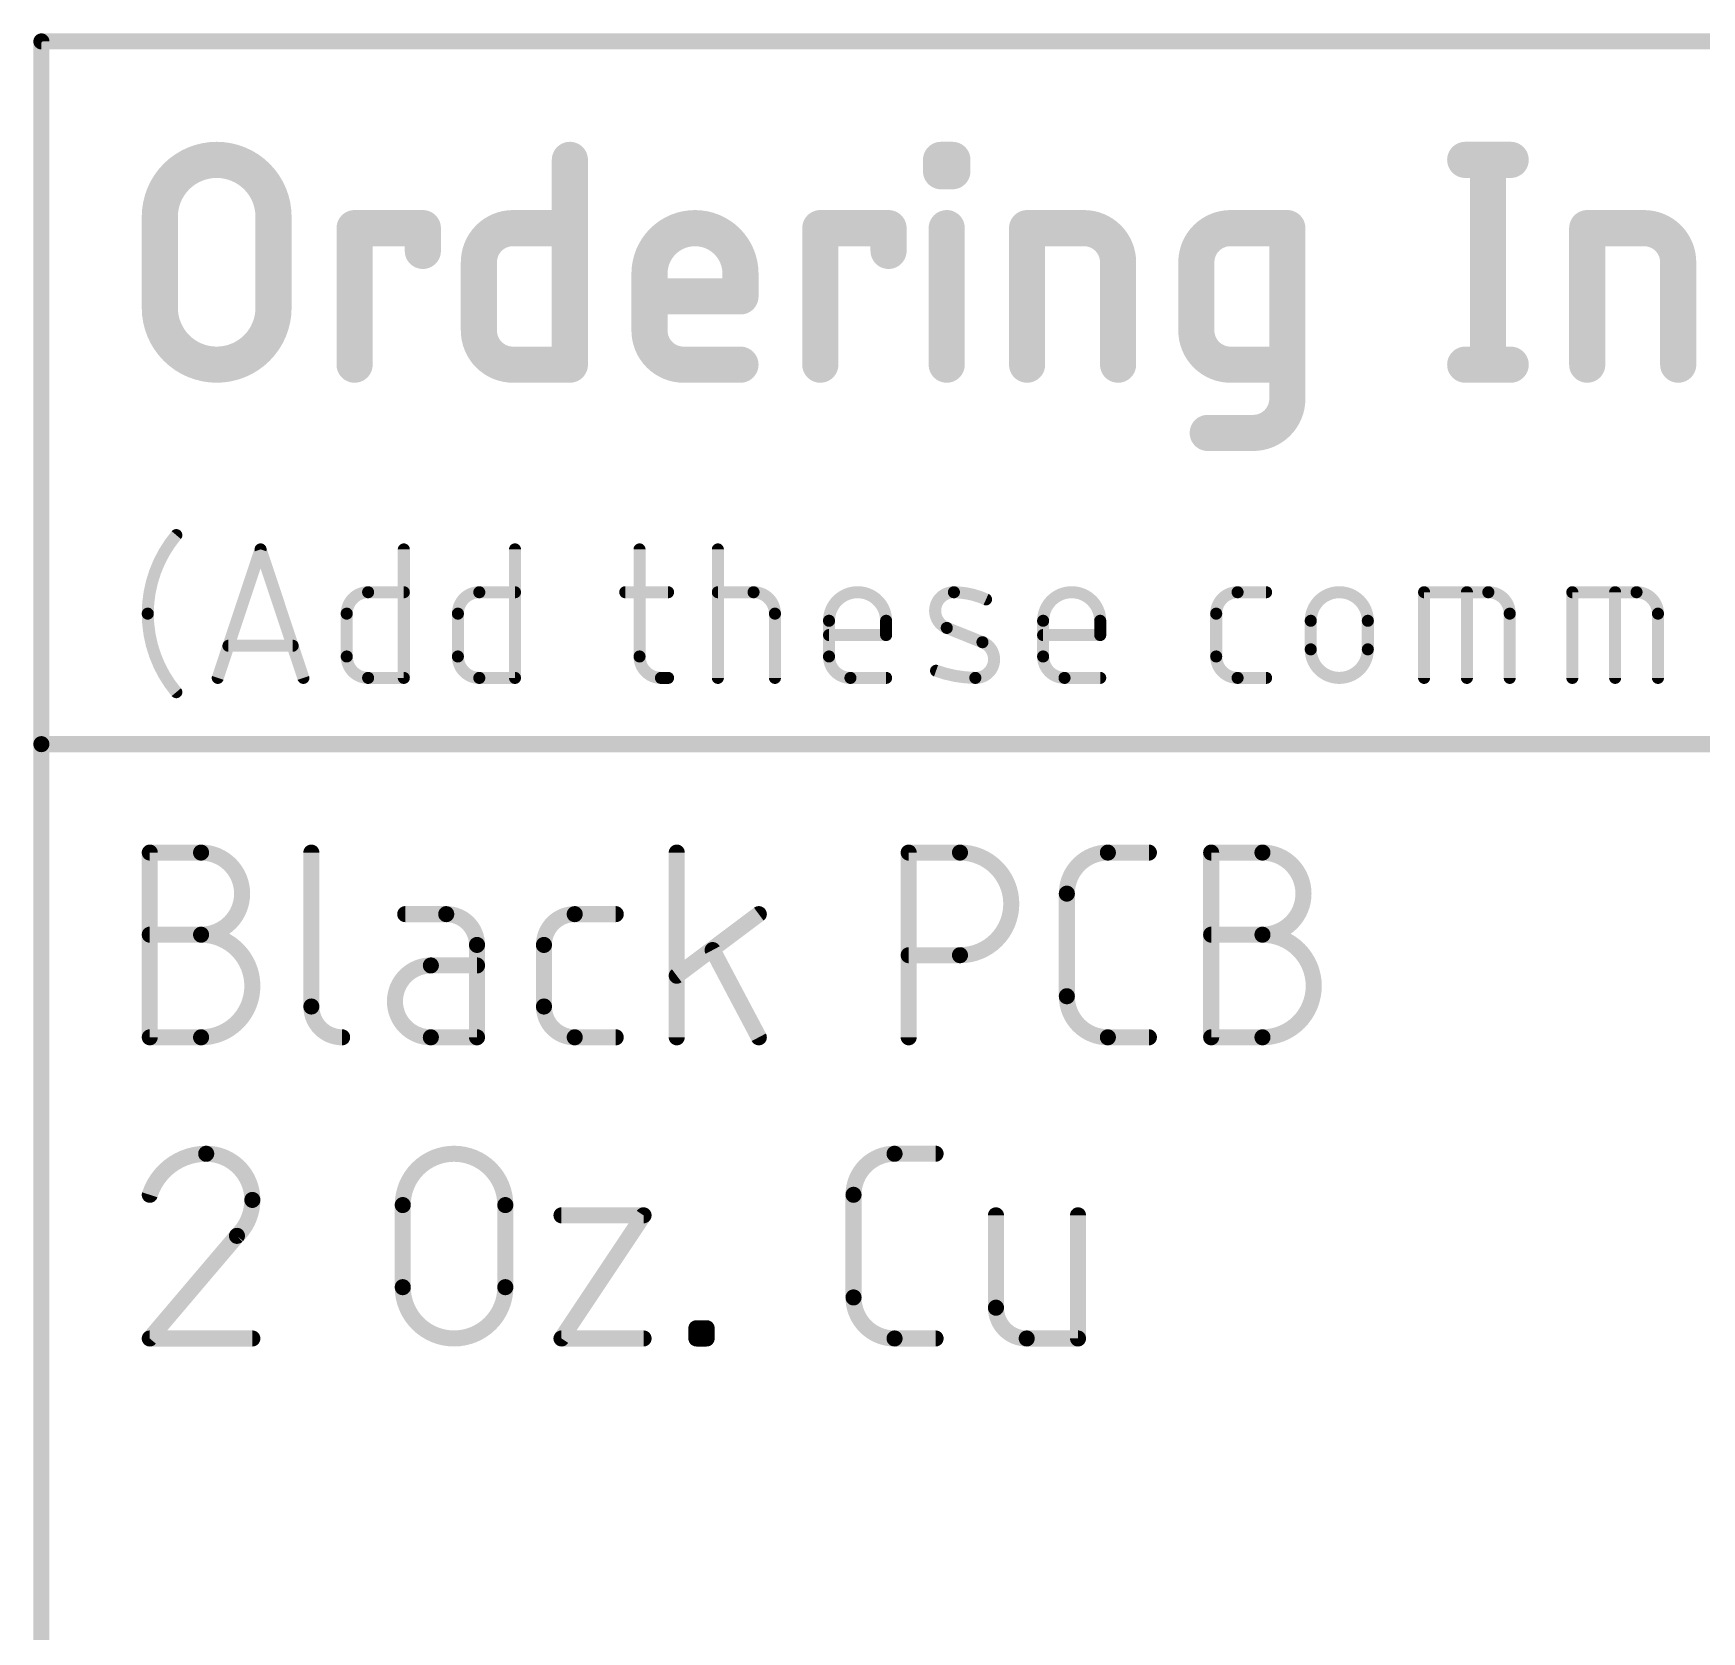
# Model space of a CAD drawing. Extents: x -17 to 92, y -61 to 85.
# Drawn here: x -10.26 to 10.85, y -30.28 to -10.06 of the extents above; entities that cross this region are included whole.
import ezdxf

# ---------------------------------------------------------------- set-up
doc = ezdxf.new("R2010")
doc.units = 0
doc.layers.add('23', color=53, linetype='CONTINUOUS')
doc.layers.add('51', color=253, linetype='CONTINUOUS')

msp = doc.modelspace()

# ---------------------------------------------------------------- linework, layer by layer
at = {"layer": '23'}
msp.add_point((-10.16, -10.16), dxfattribs=at)
at = {"layer": '51'}
for points, const_width in [([(-10.16, -10.16), (91.44, -10.16)], 0.2032), ([(-10.16, -19.05), (-10.16, -10.16)], 0.2032), ([(-3.472, -11.6586), (-3.472, -14.2494)], 0.4572), ([(1.225, -11.8025), (1.225, -11.6586)], 0.4572), ([(1.225, -11.6586), (1.3689, -11.6586)], 0.4572), ([(1.3689, -11.8025), (1.225, -11.8025)], 0.4572), ([(1.3689, -11.6586), (1.3689, -11.8025)], 0.4572), ([(7.8585, -11.6586), (8.4342, -11.6586)], 0.4572), ([(8.1464, -11.6586), (8.1464, -14.2494)], 0.4572), ([(-8.6614, -13.5297), (-8.6614, -12.3783)], 0.4572), ([(-7.2221, -12.3783), (-7.2221, -13.5297)], 0.4572), ([(-6.1964, -14.2494), (-6.1964, -12.5222)], 0.4572), ([(-6.1964, -12.5222), (-5.3328, -12.5222)], 0.4572), ([(-5.3328, -12.5222), (-5.3328, -12.8101)], 0.4572), ([(-4.1917, -12.5222), (-3.472, -12.5222)], 0.4572), ([(-0.3028, -14.2494), (-0.3028, -12.5222)], 0.4572), ([(-0.3028, -12.5222), (0.5608, -12.5222)], 0.4572), ([(0.5608, -12.5222), (0.5608, -12.8101)], 0.4572), ([(1.297, -14.2494), (1.297, -12.5222)], 0.4572), ([(2.3141, -14.2494), (2.3141, -12.5222)], 0.4572), ([(2.3141, -12.5222), (3.0338, -12.5222)], 0.4572), ([(4.8878, -12.5222), (5.6074, -12.5222)], 0.4572), ([(5.6074, -12.5222), (5.6074, -14.6812)], 0.4572), ([(9.4024, -14.2494), (9.4024, -12.5222)], 0.4572), ([(9.4024, -12.5222), (10.1221, -12.5222)], 0.4572), ([(-4.6235, -13.8176), (-4.6235, -12.954)], 0.4572), ([(-2.4645, -13.8176), (-2.4645, -13.0979)], 0.4572), ([(-1.3131, -13.0979), (-1.3131, -13.3858)], 0.4572), ([(3.4656, -12.954), (3.4656, -14.2494)], 0.4572), ([(4.456, -13.8176), (4.456, -12.954)], 0.4572), ([(10.5539, -12.954), (10.5539, -14.2494)], 0.4572), ([(-1.3131, -13.3858), (-2.4645, -13.3858)], 0.4572), ([(-3.472, -14.2494), (-4.1917, -14.2494)], 0.4572), ([(-1.3131, -14.2494), (-2.0327, -14.2494)], 0.4572), ([(5.6074, -14.2494), (4.8878, -14.2494)], 0.4572), ([(7.8585, -14.2494), (8.4342, -14.2494)], 0.4572), ([(5.1756, -15.113), (4.5999, -15.113)], 0.4572), ([(-7.9282, -18.2118), (-7.3863, -16.5862)], 0.1524), ([(-7.3863, -16.5862), (-6.8445, -18.2118)], 0.1524), ([(-5.5735, -16.5862), (-5.5735, -18.2118)], 0.1524), ([(-4.1667, -16.5862), (-4.1667, -18.2118)], 0.1524), ([(-2.5905, -16.5862), (-2.5905, -17.9409)], 0.1524), ([(-1.5993, -18.2118), (-1.5993, -16.5862)], 0.1524), ([(-6.0251, -17.1281), (-5.5735, -17.1281)], 0.1524), ([(-4.6183, -17.1281), (-4.1667, -17.1281)], 0.1524), ([(-2.7711, -17.1281), (-2.2293, -17.1281)], 0.1524), ([(-1.5993, -17.1281), (-1.1478, -17.1281)], 0.1524), ([(4.978, -17.1281), (5.3392, -17.1281)], 0.1524), ([(7.3383, -18.2118), (7.3383, -17.1281)], 0.1524), ([(7.3383, -17.1281), (8.1511, -17.1281)], 0.1524), ([(7.8801, -18.2118), (7.8801, -17.1281)], 0.1524), ([(9.214, -18.2118), (9.214, -17.1281)], 0.1524), ([(9.214, -17.1281), (10.0268, -17.1281)], 0.1524), ([(9.7559, -18.2118), (9.7559, -17.1281)], 0.1524), ([(-6.296, -17.9409), (-6.296, -17.399)], 0.1524), ([(-4.8892, -17.9409), (-4.8892, -17.399)], 0.1524), ([(-0.8768, -17.399), (-0.8768, -18.2118)], 0.1524), ([(-0.1925, -17.9409), (-0.1925, -17.4893)], 0.1524), ([(0.53, -17.4893), (0.53, -17.6699)], 0.1524), ([(1.7492, -17.7602), (1.2977, -17.5796)], 0.1524), ([(2.5169, -17.9409), (2.5169, -17.4893)], 0.1524), ([(3.2394, -17.4893), (3.2394, -17.6699)], 0.1524), ([(4.707, -17.9409), (4.707, -17.399)], 0.1524), ([(5.9037, -17.8506), (5.9037, -17.4893)], 0.1524), ([(6.6262, -17.4893), (6.6262, -17.8506)], 0.1524), ([(8.422, -17.399), (8.422, -18.2118)], 0.1524), ([(10.2978, -17.399), (10.2978, -18.2118)], 0.1524), ([(-6.9799, -17.8054), (-7.7927, -17.8054)], 0.1524), ([(0.53, -17.6699), (-0.1925, -17.6699)], 0.1524), ([(3.2394, -17.6699), (2.5169, -17.6699)], 0.1524), ([(-5.5735, -18.2118), (-6.0251, -18.2118)], 0.1524), ([(-4.1667, -18.2118), (-4.6183, -18.2118)], 0.1524), ([(-2.3196, -18.2118), (-2.2293, -18.2118)], 0.1524), ([(0.53, -18.2118), (0.0784, -18.2118)], 0.1524), ([(3.2394, -18.2118), (2.7878, -18.2118)], 0.1524), ([(5.3392, -18.2118), (4.978, -18.2118)], 0.1524), ([(-10.16, -60.96), (-10.16, -19.05)], 0.2032), ([(-10.16, -19.05), (91.44, -19.05)], 0.2032), ([(-8.7884, -22.7584), (-8.7884, -20.4216)], 0.2032), ([(-8.7884, -20.4216), (-8.1393, -20.4216)], 0.2032), ([(-6.7436, -20.4216), (-6.7436, -22.3689)], 0.2032), ([(-2.1195, -22.7584), (-2.1195, -20.4216)], 0.2032), ([(0.8158, -22.7584), (0.8158, -20.4216)], 0.2032), ([(0.8158, -20.4216), (1.4649, -20.4216)], 0.2032), ([(3.3363, -20.4216), (3.8556, -20.4216)], 0.2032), ([(4.6436, -22.7584), (4.6436, -20.4216)], 0.2032), ([(4.6436, -20.4216), (5.2927, -20.4216)], 0.2032), ([(2.817, -22.2391), (2.817, -20.9409)], 0.2032), ([(-5.0367, -21.2005), (-5.556, -21.2005)], 0.2032), ([(-3.4107, -21.2005), (-2.8914, -21.2005)], 0.2032), ([(-1.0809, -21.2005), (-2.1195, -21.9795)], 0.2032), ([(-8.7884, -21.4602), (-8.1393, -21.4602)], 0.2032), ([(-4.6472, -22.7584), (-4.6472, -21.59)], 0.2032), ([(-3.8002, -22.3689), (-3.8002, -21.59)], 0.2032), ([(4.6436, -21.4602), (5.2927, -21.4602)], 0.2032), ([(-1.0809, -22.7584), (-1.6651, -21.6549)], 0.2032), ([(1.4649, -21.7198), (0.8158, -21.7198)], 0.2032), ([(-4.6472, -21.8496), (-5.2314, -21.8496)], 0.2032), ([(-8.1393, -22.7584), (-8.7884, -22.7584)], 0.2032), ([(-5.2314, -22.7584), (-4.6472, -22.7584)], 0.2032), ([(-2.8914, -22.7584), (-3.4107, -22.7584)], 0.2032), ([(3.8556, -22.7584), (3.3363, -22.7584)], 0.2032), ([(5.2927, -22.7584), (4.6436, -22.7584)], 0.2032), ([(0.6368, -24.2316), (1.1561, -24.2316)], 0.2032), ([(0.1175, -26.0491), (0.1175, -24.7509)], 0.2032), ([(-5.587, -25.9193), (-5.587, -24.8807)], 0.2032), ([(-4.2888, -24.8807), (-4.2888, -25.9193)], 0.2032), ([(-3.5781, -25.0105), (-2.5395, -25.0105)], 0.2032), ([(-2.5395, -25.0105), (-3.5781, -26.5684)], 0.2032), ([(1.92, -25.0105), (1.92, -26.1789)], 0.2032), ([(2.9586, -26.5684), (2.9586, -25.0105)], 0.2032), ([(-7.6849, -25.2702), (-8.7884, -26.5684)], 0.2032), ([(-1.871, -26.5684), (-1.871, -26.4386)], 0.2032), ([(-1.871, -26.4386), (-1.7412, -26.4386)], 0.2032), ([(-1.7412, -26.4386), (-1.7412, -26.5684)], 0.2032), ([(-8.7884, -26.5684), (-7.4902, -26.5684)], 0.2032), ([(-3.5781, -26.5684), (-2.5395, -26.5684)], 0.2032), ([(-1.7412, -26.5684), (-1.871, -26.5684)], 0.2032), ([(1.1561, -26.5684), (0.6368, -26.5684)], 0.2032), ([(2.3095, -26.5684), (2.9586, -26.5684)], 0.2032)]:
    msp.add_lwpolyline(points, dxfattribs=dict(at, const_width=const_width))
for points, const_width in [([(-10.16, -10.1092, 1), (-10.16, -10.2108)], 0.1016), ([(-10.1092, -10.16, 1), (-10.2108, -10.16)], 0.1016), ([(-7.2221, -12.3783, 1), (-8.6614, -12.3783)], 0.4572), ([(-3.3577, -11.6586, 1), (-3.5863, -11.6586)], 0.2286), ([(1.3393, -11.6586, 1), (1.1107, -11.6586)], 0.2286), ([(1.225, -11.5443, 1), (1.225, -11.7729)], 0.2286), ([(1.225, -11.6882, 1), (1.225, -11.9168)], 0.2286), ([(1.4832, -11.6586, 1), (1.2546, -11.6586)], 0.2286), ([(1.3689, -11.7729, 1), (1.3689, -11.5443)], 0.2286), ([(1.3689, -11.9168, 1), (1.3689, -11.6882)], 0.2286), ([(7.8585, -11.5443, 1), (7.8585, -11.7729)], 0.2286), ([(8.2607, -11.6586, 1), (8.0321, -11.6586)], 0.2286), ([(8.4342, -11.7729, 1), (8.4342, -11.5443)], 0.2286), ([(1.1107, -11.8025, 1), (1.3393, -11.8025)], 0.2286), ([(1.2546, -11.8025, 1), (1.4832, -11.8025)], 0.2286), ([(-8.5471, -12.3783, 1), (-8.7757, -12.3783)], 0.2286), ([(-7.1078, -12.3783, 1), (-7.3364, -12.3783)], 0.2286), ([(-8.7757, -12.3783, 1), (-8.5471, -12.3783)], 0.2286), ([(-7.3364, -12.3783, 1), (-7.1078, -12.3783)], 0.2286), ([(-6.0821, -12.5222, 1), (-6.3107, -12.5222)], 0.2286), ([(-6.1964, -12.4079, 1), (-6.1964, -12.6365)], 0.2286), ([(-5.2185, -12.5222, 1), (-5.4471, -12.5222)], 0.2286), ([(-5.3328, -12.6365, 1), (-5.3328, -12.4079)], 0.2286), ([(-4.1917, -12.5222, 0.4142), (-4.6235, -12.954)], 0.4572), ([(-4.1917, -12.4079, 1), (-4.1917, -12.6365)], 0.2286), ([(-4.1917, -12.6365, 1), (-4.1917, -12.4079)], 0.2286), ([(-3.472, -12.6365, 1), (-3.472, -12.4079)], 0.2286), ([(-1.313, -13.0979, 1), (-2.4645, -13.0979)], 0.4572), ([(-0.1885, -12.5222, 1), (-0.4171, -12.5222)], 0.2286), ([(-0.3028, -12.4079, 1), (-0.3028, -12.6365)], 0.2286), ([(0.6751, -12.5222, 1), (0.4465, -12.5222)], 0.2286), ([(0.5608, -12.6365, 1), (0.5608, -12.4079)], 0.2286), ([(1.4113, -12.5222, 1), (1.1827, -12.5222)], 0.2286), ([(2.4284, -12.5222, 1), (2.1998, -12.5222)], 0.2286), ([(2.3141, -12.4079, 1), (2.3141, -12.6365)], 0.2286), ([(3.4656, -12.954, 0.4142), (3.0338, -12.5222)], 0.4572), ([(3.0338, -12.4079, 1), (3.0338, -12.6365)], 0.2286), ([(3.0338, -12.6365, 1), (3.0338, -12.4079)], 0.2286), ([(4.8878, -12.5222, 0.4142), (4.456, -12.954)], 0.4572), ([(4.8878, -12.4079, 1), (4.8878, -12.6365)], 0.2286), ([(4.8878, -12.6365, 1), (4.8878, -12.4079)], 0.2286), ([(5.7217, -12.5222, 1), (5.4931, -12.5222)], 0.2286), ([(5.6074, -12.6365, 1), (5.6074, -12.4079)], 0.2286), ([(9.5167, -12.5222, 1), (9.2881, -12.5222)], 0.2286), ([(9.4024, -12.4079, 1), (9.4024, -12.6365)], 0.2286), ([(10.5539, -12.954, 0.4142), (10.1221, -12.5222)], 0.4572), ([(10.1221, -12.4079, 1), (10.1221, -12.6365)], 0.2286), ([(10.1221, -12.6365, 1), (10.1221, -12.4079)], 0.2286), ([(-5.4471, -12.8101, 1), (-5.2185, -12.8101)], 0.2286), ([(-4.5092, -12.954, 1), (-4.7378, -12.954)], 0.2286), ([(-4.7378, -12.954, 1), (-4.5092, -12.954)], 0.2286), ([(-2.3502, -13.0979, 1), (-2.5788, -13.0979)], 0.2286), ([(-1.1987, -13.0979, 1), (-1.4274, -13.0979)], 0.2286), ([(0.4465, -12.8101, 1), (0.6751, -12.8101)], 0.2286), ([(3.5799, -12.954, 1), (3.3513, -12.954)], 0.2286), ([(3.3513, -12.954, 1), (3.5799, -12.954)], 0.2286), ([(4.5703, -12.954, 1), (4.3417, -12.954)], 0.2286), ([(4.3417, -12.954, 1), (4.5703, -12.954)], 0.2286), ([(10.6682, -12.954, 1), (10.4396, -12.954)], 0.2286), ([(10.4396, -12.954, 1), (10.6682, -12.954)], 0.2286), ([(-2.5788, -13.0979, 1), (-2.3502, -13.0979)], 0.2286), ([(-1.4273, -13.0979, 1), (-1.1987, -13.0979)], 0.2286), ([(-2.4645, -13.2715, 1), (-2.4645, -13.5001)], 0.2286), ([(-1.4274, -13.3858, 1), (-1.1987, -13.3858)], 0.2286), ([(-1.3131, -13.5001, 1), (-1.3131, -13.2715)], 0.2286), ([(-8.6614, -13.5297, 1), (-7.2221, -13.5297)], 0.4572), ([(-8.5471, -13.5297, 1), (-8.7757, -13.5297)], 0.2286), ([(-8.7757, -13.5297, 1), (-8.5471, -13.5297)], 0.2286), ([(-7.1078, -13.5297, 1), (-7.3364, -13.5297)], 0.2286), ([(-7.3364, -13.5297, 1), (-7.1078, -13.5297)], 0.2286), ([(-4.6235, -13.8176, 0.4142), (-4.1917, -14.2494)], 0.4572), ([(-4.5092, -13.8176, 1), (-4.7378, -13.8176)], 0.2286), ([(-4.7378, -13.8176, 1), (-4.5092, -13.8176)], 0.2286), ([(-2.4645, -13.8176, 0.4142), (-2.0327, -14.2494)], 0.4572), ([(-2.3502, -13.8176, 1), (-2.5788, -13.8176)], 0.2286), ([(-2.5788, -13.8176, 1), (-2.3502, -13.8176)], 0.2286), ([(4.456, -13.8176, 0.4142), (4.8878, -14.2494)], 0.4572), ([(4.5703, -13.8176, 1), (4.3417, -13.8176)], 0.2286), ([(4.3417, -13.8176, 1), (4.5703, -13.8176)], 0.2286), ([(-6.3107, -14.2494, 1), (-6.0821, -14.2494)], 0.2286), ([(-4.1917, -14.1351, 1), (-4.1917, -14.3637)], 0.2286), ([(-4.1917, -14.3637, 1), (-4.1917, -14.1351)], 0.2286), ([(-3.5863, -14.2494, 1), (-3.3577, -14.2494)], 0.2286), ([(-3.472, -14.3637, 1), (-3.472, -14.1351)], 0.2286), ([(-2.0327, -14.1351, 1), (-2.0327, -14.3637)], 0.2286), ([(-2.0327, -14.3637, 1), (-2.0327, -14.1351)], 0.2286), ([(-1.3131, -14.3637, 1), (-1.3131, -14.1351)], 0.2286), ([(-0.4171, -14.2494, 1), (-0.1885, -14.2494)], 0.2286), ([(1.1827, -14.2494, 1), (1.4113, -14.2494)], 0.2286), ([(2.1998, -14.2494, 1), (2.4284, -14.2494)], 0.2286), ([(3.3513, -14.2494, 1), (3.5799, -14.2494)], 0.2286), ([(4.8878, -14.1351, 1), (4.8878, -14.3637)], 0.2286), ([(4.8878, -14.3637, 1), (4.8878, -14.1351)], 0.2286), ([(5.6074, -14.3637, 1), (5.6074, -14.1351)], 0.2286), ([(7.8585, -14.1351, 1), (7.8585, -14.3637)], 0.2286), ([(8.0321, -14.2494, 1), (8.2607, -14.2494)], 0.2286), ([(8.4342, -14.3637, 1), (8.4342, -14.1351)], 0.2286), ([(9.2881, -14.2494, 1), (9.5167, -14.2494)], 0.2286), ([(10.4396, -14.2494, 1), (10.6682, -14.2494)], 0.2286), ([(5.1756, -15.113, 0.4142), (5.6074, -14.6812)], 0.4572), ([(5.7217, -14.6812, 1), (5.4931, -14.6812)], 0.2286), ([(5.4931, -14.6812, 1), (5.7217, -14.6812)], 0.2286), ([(4.5999, -14.9987, 1), (4.5999, -15.2273)], 0.2286), ([(5.1756, -14.9987, 1), (5.1756, -15.2273)], 0.2286), ([(5.1756, -15.2273, 1), (5.1756, -14.9987)], 0.2286), ([(-8.4526, -16.4056, 0.1762), (-8.8138, -17.399)], 0.1524), ([(-8.4234, -16.4301, 1), (-8.4818, -16.3811)], 0.0762), ([(-7.3502, -16.5742, 1), (-7.4225, -16.5982)], 0.0762), ([(-7.3502, -16.5982, 1), (-7.4225, -16.5742)], 0.0762), ([(-5.5354, -16.5862, 1), (-5.6116, -16.5862)], 0.0762), ([(-4.1286, -16.5862, 1), (-4.2048, -16.5862)], 0.0762), ([(-2.5524, -16.5862, 1), (-2.6286, -16.5862)], 0.0762), ([(-1.5612, -16.5862, 1), (-1.6374, -16.5862)], 0.0762), ([(-6.0251, -17.1281, 0.4142), (-6.296, -17.399)], 0.1524), ([(-6.0251, -17.09, 1), (-6.0251, -17.1662)], 0.0762), ([(-6.0251, -17.1662, 1), (-6.0251, -17.09)], 0.0762), ([(-5.5735, -17.1662, 1), (-5.5735, -17.09)], 0.0762), ([(-4.6183, -17.1281, 0.4142), (-4.8892, -17.399)], 0.1524), ([(-4.6183, -17.09, 1), (-4.6183, -17.1662)], 0.0762), ([(-4.6183, -17.1662, 1), (-4.6183, -17.09)], 0.0762), ([(-4.1667, -17.1662, 1), (-4.1667, -17.09)], 0.0762), ([(-2.7711, -17.09, 1), (-2.7711, -17.1662)], 0.0762), ([(-2.2293, -17.1662, 1), (-2.2293, -17.09)], 0.0762), ([(-1.5993, -17.09, 1), (-1.5993, -17.1662)], 0.0762), ([(-0.8768, -17.399, 0.4142), (-1.1478, -17.1281)], 0.1524), ([(-1.1478, -17.09, 1), (-1.1478, -17.1662)], 0.0762), ([(-1.1478, -17.1662, 1), (-1.1478, -17.09)], 0.0762), ([(0.53, -17.4893, 1), (-0.1925, -17.4893)], 0.1524), ([(1.388, -17.1281, 0.8318), (1.2977, -17.5796)], 0.1524), ([(1.3885, -17.09, 1), (1.3874, -17.1662)], 0.0762), ([(1.7944, -17.2184, 0.1026), (1.388, -17.1281)], 0.1524), ([(1.3874, -17.1662, 1), (1.3885, -17.09)], 0.0762), ([(3.2394, -17.4893, 1), (2.5169, -17.4893)], 0.1524), ([(4.978, -17.1281, 0.4142), (4.707, -17.399)], 0.1524), ([(4.978, -17.09, 1), (4.978, -17.1662)], 0.0762), ([(4.978, -17.1662, 1), (4.978, -17.09)], 0.0762), ([(5.3392, -17.1662, 1), (5.3392, -17.09)], 0.0762), ([(6.6262, -17.4893, 1), (5.9037, -17.4893)], 0.1524), ([(7.3764, -17.1281, 1), (7.3002, -17.1281)], 0.0762), ([(7.3383, -17.09, 1), (7.3383, -17.1662)], 0.0762), ([(7.9182, -17.1281, 1), (7.842, -17.1281)], 0.0762), ([(8.422, -17.399, 0.4142), (8.1511, -17.1281)], 0.1524), ([(8.1511, -17.09, 1), (8.1511, -17.1662)], 0.0762), ([(8.1511, -17.1662, 1), (8.1511, -17.09)], 0.0762), ([(9.2521, -17.1281, 1), (9.1759, -17.1281)], 0.0762), ([(9.214, -17.09, 1), (9.214, -17.1662)], 0.0762), ([(9.794, -17.1281, 1), (9.7178, -17.1281)], 0.0762), ([(10.2978, -17.399, 0.4142), (10.0268, -17.1281)], 0.1524), ([(10.0268, -17.09, 1), (10.0268, -17.1662)], 0.0762), ([(10.0268, -17.1662, 1), (10.0268, -17.09)], 0.0762), ([(1.7787, -17.2531, 1), (1.81, -17.1836)], 0.0762), ([(-8.8138, -17.399, 0.1762), (-8.4526, -18.3924)], 0.1524), ([(-8.7757, -17.399, 1), (-8.8519, -17.399)], 0.0762), ([(-8.8519, -17.399, 1), (-8.7757, -17.399)], 0.0762), ([(-6.2579, -17.399, 1), (-6.3341, -17.399)], 0.0762), ([(-6.3341, -17.399, 1), (-6.2579, -17.399)], 0.0762), ([(-4.8511, -17.399, 1), (-4.9273, -17.399)], 0.0762), ([(-4.9273, -17.399, 1), (-4.8511, -17.399)], 0.0762), ([(-0.8387, -17.399, 1), (-0.9149, -17.399)], 0.0762), ([(-0.9149, -17.399, 1), (-0.8387, -17.399)], 0.0762), ([(-0.1544, -17.4893, 1), (-0.2306, -17.4893)], 0.0762), ([(-0.2306, -17.4893, 1), (-0.1544, -17.4893)], 0.0762), ([(0.5681, -17.4893, 1), (0.4919, -17.4893)], 0.0762), ([(0.4919, -17.4893, 1), (0.5681, -17.4893)], 0.0762), ([(1.3118, -17.5443, 1), (1.2835, -17.615)], 0.0762), ([(1.2835, -17.615, 1), (1.3118, -17.5442)], 0.0762), ([(2.555, -17.4893, 1), (2.4788, -17.4893)], 0.0762), ([(2.4788, -17.4893, 1), (2.555, -17.4893)], 0.0762), ([(3.2775, -17.4893, 1), (3.2013, -17.4893)], 0.0762), ([(3.2013, -17.4893, 1), (3.2775, -17.4893)], 0.0762), ([(4.7451, -17.399, 1), (4.6689, -17.399)], 0.0762), ([(4.6689, -17.399, 1), (4.7451, -17.399)], 0.0762), ([(5.9418, -17.4893, 1), (5.8656, -17.4893)], 0.0762), ([(5.8656, -17.4893, 1), (5.9418, -17.4893)], 0.0762), ([(6.6643, -17.4893, 1), (6.5881, -17.4893)], 0.0762), ([(6.5881, -17.4893, 1), (6.6643, -17.4893)], 0.0762), ([(8.4601, -17.399, 1), (8.3839, -17.399)], 0.0762), ([(8.3839, -17.399, 1), (8.4601, -17.399)], 0.0762), ([(10.3359, -17.399, 1), (10.2597, -17.399)], 0.0762), ([(10.2597, -17.399, 1), (10.3359, -17.399)], 0.0762), ([(-7.7927, -17.7673, 1), (-7.7927, -17.8435)], 0.0762), ([(-6.9799, -17.8435, 1), (-6.9799, -17.7673)], 0.0762), ([(-0.1925, -17.6318, 1), (-0.1925, -17.708)], 0.0762), ([(0.4919, -17.6699, 1), (0.5681, -17.6699)], 0.0762), ([(0.53, -17.708, 1), (0.53, -17.6318)], 0.0762), ([(1.6589, -18.2118, 0.8318), (1.7492, -17.7602)], 0.1524), ([(1.7634, -17.7249, 1), (1.7351, -17.7956)], 0.0762), ([(1.7351, -17.7956, 1), (1.7634, -17.7249)], 0.0762), ([(2.5169, -17.6318, 1), (2.5169, -17.708)], 0.0762), ([(3.2013, -17.6699, 1), (3.2775, -17.6699)], 0.0762), ([(3.2394, -17.708, 1), (3.2394, -17.6318)], 0.0762), ([(-6.296, -17.9409, 0.4142), (-6.0251, -18.2118)], 0.1524), ([(-6.2579, -17.9409, 1), (-6.3341, -17.9409)], 0.0762), ([(-6.3341, -17.9409, 1), (-6.2579, -17.9409)], 0.0762), ([(-4.8892, -17.9409, 0.4142), (-4.6183, -18.2118)], 0.1524), ([(-4.8511, -17.9409, 1), (-4.9273, -17.9409)], 0.0762), ([(-4.9273, -17.9409, 1), (-4.8511, -17.9409)], 0.0762), ([(-2.5905, -17.9409, 0.4142), (-2.3196, -18.2118)], 0.1524), ([(-2.5524, -17.9409, 1), (-2.6286, -17.9409)], 0.0762), ([(-2.6286, -17.9409, 1), (-2.5524, -17.9409)], 0.0762), ([(-0.1925, -17.9409, 0.4142), (0.0784, -18.2118)], 0.1524), ([(-0.1544, -17.9409, 1), (-0.2306, -17.9409)], 0.0762), ([(-0.2306, -17.9409, 1), (-0.1544, -17.9409)], 0.0762), ([(2.5169, -17.9409, 0.4142), (2.7878, -18.2118)], 0.1524), ([(2.555, -17.9409, 1), (2.4788, -17.9409)], 0.0762), ([(2.4788, -17.9409, 1), (2.555, -17.9409)], 0.0762), ([(4.707, -17.9409, 0.4142), (4.978, -18.2118)], 0.1524), ([(4.7451, -17.9409, 1), (4.6689, -17.9409)], 0.0762), ([(4.6689, -17.9409, 1), (4.7451, -17.9409)], 0.0762), ([(5.9037, -17.8506, 1), (6.6262, -17.8506)], 0.1524), ([(5.9418, -17.8506, 1), (5.8656, -17.8506)], 0.0762), ([(5.8656, -17.8506, 1), (5.9418, -17.8506)], 0.0762), ([(6.6643, -17.8506, 1), (6.5881, -17.8506)], 0.0762), ([(6.5881, -17.8506, 1), (6.6643, -17.8506)], 0.0762), ([(-6.0251, -18.1737, 1), (-6.0251, -18.2499)], 0.0762), ([(-6.0251, -18.2499, 1), (-6.0251, -18.1737)], 0.0762), ([(-5.5735, -18.2499, 1), (-5.5735, -18.1737)], 0.0762), ([(-4.6183, -18.1737, 1), (-4.6183, -18.2499)], 0.0762), ([(-4.6183, -18.2499, 1), (-4.6183, -18.1737)], 0.0762), ([(-4.1667, -18.2499, 1), (-4.1667, -18.1737)], 0.0762), ([(-2.3196, -18.1737, 1), (-2.3196, -18.2499)], 0.0762), ([(-2.3196, -18.2499, 1), (-2.3196, -18.1737)], 0.0762), ([(-2.2293, -18.2499, 1), (-2.2293, -18.1737)], 0.0762), ([(0.0784, -18.1737, 1), (0.0784, -18.2499)], 0.0762), ([(0.0784, -18.2499, 1), (0.0784, -18.1737)], 0.0762), ([(0.53, -18.2499, 1), (0.53, -18.1737)], 0.0762), ([(1.1751, -18.0856, 1), (1.1493, -18.1573)], 0.0762), ([(1.1622, -18.1215, 0.083), (1.6589, -18.2118)], 0.1524), ([(1.6595, -18.1737, 1), (1.6584, -18.2499)], 0.0762), ([(1.6584, -18.2499, 1), (1.6595, -18.1737)], 0.0762), ([(2.7878, -18.1737, 1), (2.7878, -18.2499)], 0.0762), ([(2.7878, -18.2499, 1), (2.7878, -18.1737)], 0.0762), ([(3.2394, -18.2499, 1), (3.2394, -18.1737)], 0.0762), ([(4.978, -18.1737, 1), (4.978, -18.2499)], 0.0762), ([(4.978, -18.2499, 1), (4.978, -18.1737)], 0.0762), ([(5.3392, -18.2499, 1), (5.3392, -18.1737)], 0.0762), ([(-8.4818, -18.4169, 1), (-8.4234, -18.3679)], 0.0762), ([(-7.9644, -18.1998, 1), (-7.8921, -18.2238)], 0.0762), ([(-6.8806, -18.2238, 1), (-6.8083, -18.1998)], 0.0762), ([(-5.6116, -18.2118, 1), (-5.5354, -18.2118)], 0.0762), ([(-4.2048, -18.2118, 1), (-4.1286, -18.2118)], 0.0762), ([(-1.6374, -18.2118, 1), (-1.5612, -18.2118)], 0.0762), ([(-0.9149, -18.2118, 1), (-0.8387, -18.2118)], 0.0762), ([(7.3002, -18.2118, 1), (7.3764, -18.2118)], 0.0762), ([(7.842, -18.2118, 1), (7.9182, -18.2118)], 0.0762), ([(8.3839, -18.2118, 1), (8.4601, -18.2118)], 0.0762), ([(9.1759, -18.2118, 1), (9.2521, -18.2118)], 0.0762), ([(9.7178, -18.2118, 1), (9.794, -18.2118)], 0.0762), ([(10.2597, -18.2118, 1), (10.3359, -18.2118)], 0.0762), ([(-10.1092, -19.05, 1), (-10.2108, -19.05)], 0.1016), ([(-10.16, -18.9992, 1), (-10.16, -19.1008)], 0.1016), ([(-10.2108, -19.05, 1), (-10.1092, -19.05)], 0.1016), ([(-8.7376, -20.4216, 1), (-8.8392, -20.4216)], 0.1016), ([(-8.7884, -20.3708, 1), (-8.7884, -20.4724)], 0.1016), ([(-8.1393, -21.4602, 1), (-8.1393, -20.4216)], 0.2032), ([(-8.1393, -20.3708, 1), (-8.1393, -20.4724)], 0.1016), ([(-8.1393, -20.4724, 1), (-8.1393, -20.3708)], 0.1016), ([(-6.6928, -20.4216, 1), (-6.7944, -20.4216)], 0.1016), ([(-2.0687, -20.4216, 1), (-2.1703, -20.4216)], 0.1016), ([(0.8666, -20.4216, 1), (0.765, -20.4216)], 0.1016), ([(0.8158, -20.3708, 1), (0.8158, -20.4724)], 0.1016), ([(1.4649, -21.7198, 1), (1.4649, -20.4216)], 0.2032), ([(1.4649, -20.3708, 1), (1.4649, -20.4724)], 0.1016), ([(1.4649, -20.4724, 1), (1.4649, -20.3708)], 0.1016), ([(3.3363, -20.4216, 0.4142), (2.817, -20.9409)], 0.2032), ([(3.3363, -20.3708, 1), (3.3363, -20.4724)], 0.1016), ([(3.3363, -20.4724, 1), (3.3363, -20.3708)], 0.1016), ([(3.8556, -20.4724, 1), (3.8556, -20.3708)], 0.1016), ([(4.6944, -20.4216, 1), (4.5928, -20.4216)], 0.1016), ([(4.6436, -20.3708, 1), (4.6436, -20.4724)], 0.1016), ([(5.2927, -21.4602, 1), (5.2927, -20.4216)], 0.2032), ([(5.2927, -20.3708, 1), (5.2927, -20.4724)], 0.1016), ([(5.2927, -20.4724, 1), (5.2927, -20.3708)], 0.1016), ([(2.8678, -20.9409, 1), (2.7662, -20.9409)], 0.1016), ([(2.7662, -20.9409, 1), (2.8678, -20.9409)], 0.1016), ([(-5.556, -21.1497, 1), (-5.556, -21.2513)], 0.1016), ([(-4.6472, -21.59, 0.4142), (-5.0367, -21.2005)], 0.2032), ([(-5.0367, -21.1497, 1), (-5.0367, -21.2513)], 0.1016), ([(-5.0367, -21.2513, 1), (-5.0367, -21.1497)], 0.1016), ([(-3.4107, -21.2005, 0.4142), (-3.8002, -21.59)], 0.2032), ([(-3.4107, -21.1497, 1), (-3.4107, -21.2513)], 0.1016), ([(-3.4107, -21.2513, 1), (-3.4107, -21.1497)], 0.1016), ([(-2.8914, -21.2513, 1), (-2.8914, -21.1497)], 0.1016), ([(-1.0505, -21.2412, 1), (-1.1114, -21.1599)], 0.1016), ([(-8.7884, -21.4094, 1), (-8.7884, -21.511)], 0.1016), ([(-8.1393, -22.7584, 1), (-8.1393, -21.4602)], 0.2032), ([(-8.1393, -21.4094, 1), (-8.1393, -21.511)], 0.1016), ([(-8.1393, -21.4094, 1), (-8.1393, -21.511)], 0.1016), ([(-8.1393, -21.511, 1), (-8.1393, -21.4094)], 0.1016), ([(-4.5964, -21.59, 1), (-4.698, -21.59)], 0.1016), ([(-3.7494, -21.59, 1), (-3.851, -21.59)], 0.1016), ([(4.6436, -21.4094, 1), (4.6436, -21.511)], 0.1016), ([(5.2927, -22.7584, 1), (5.2927, -21.4602)], 0.2032), ([(5.2927, -21.4094, 1), (5.2927, -21.511)], 0.1016), ([(5.2927, -21.4094, 1), (5.2927, -21.511)], 0.1016), ([(5.2927, -21.511, 1), (5.2927, -21.4094)], 0.1016), ([(-4.698, -21.59, 1), (-4.5964, -21.59)], 0.1016), ([(-3.851, -21.59, 1), (-3.7494, -21.59)], 0.1016), ([(-1.6203, -21.6311, 1), (-1.71, -21.6787)], 0.1016), ([(0.8158, -21.669, 1), (0.8158, -21.7706)], 0.1016), ([(1.4649, -21.669, 1), (1.4649, -21.7706)], 0.1016), ([(1.4649, -21.7706, 1), (1.4649, -21.669)], 0.1016), ([(-5.2314, -21.8496, 1), (-5.2314, -22.7584)], 0.2032), ([(-5.2314, -21.7988, 1), (-5.2314, -21.9004)], 0.1016), ([(-5.2314, -21.9004, 1), (-5.2314, -21.7988)], 0.1016), ([(-4.6472, -21.9004, 1), (-4.6472, -21.7988)], 0.1016), ([(-2.15, -21.9388, 1), (-2.089, -22.0201)], 0.1016), ([(2.817, -22.2391, 0.4142), (3.3363, -22.7584)], 0.2032), ([(2.8678, -22.2391, 1), (2.7662, -22.2391)], 0.1016), ([(-6.7436, -22.3689, 0.4142), (-6.3542, -22.7584)], 0.2032), ([(-6.6928, -22.3689, 1), (-6.7944, -22.3689)], 0.1016), ([(-6.7944, -22.3689, 1), (-6.6928, -22.3689)], 0.1016), ([(-3.8002, -22.3689, 0.4142), (-3.4107, -22.7584)], 0.2032), ([(-3.7494, -22.3689, 1), (-3.851, -22.3689)], 0.1016), ([(-3.851, -22.3689, 1), (-3.7494, -22.3689)], 0.1016), ([(2.7662, -22.2391, 1), (2.8678, -22.2391)], 0.1016), ([(-8.7884, -22.7076, 1), (-8.7884, -22.8092)], 0.1016), ([(-8.8392, -22.7584, 1), (-8.7376, -22.7584)], 0.1016), ([(-8.1393, -22.7076, 1), (-8.1393, -22.8092)], 0.1016), ([(-8.1393, -22.8092, 1), (-8.1393, -22.7076)], 0.1016), ([(-6.3542, -22.8092, 1), (-6.3542, -22.7076)], 0.1016), ([(-5.2314, -22.7076, 1), (-5.2314, -22.8092)], 0.1016), ([(-5.2314, -22.8092, 1), (-5.2314, -22.7076)], 0.1016), ([(-4.698, -22.7584, 1), (-4.5964, -22.7584)], 0.1016), ([(-4.6472, -22.8092, 1), (-4.6472, -22.7076)], 0.1016), ([(-3.4107, -22.7076, 1), (-3.4107, -22.8092)], 0.1016), ([(-3.4107, -22.8092, 1), (-3.4107, -22.7076)], 0.1016), ([(-2.8914, -22.8092, 1), (-2.8914, -22.7076)], 0.1016), ([(-2.1703, -22.7584, 1), (-2.0687, -22.7584)], 0.1016), ([(-1.1258, -22.7822, 1), (-1.0361, -22.7346)], 0.1016), ([(0.765, -22.7584, 1), (0.8666, -22.7584)], 0.1016), ([(3.3363, -22.7076, 1), (3.3363, -22.8092)], 0.1016), ([(3.3363, -22.8092, 1), (3.3363, -22.7076)], 0.1016), ([(3.8556, -22.8092, 1), (3.8556, -22.7076)], 0.1016), ([(4.6436, -22.7076, 1), (4.6436, -22.8092)], 0.1016), ([(4.5928, -22.7584, 1), (4.6944, -22.7584)], 0.1016), ([(5.2927, -22.7076, 1), (5.2927, -22.8092)], 0.1016), ([(5.2927, -22.8092, 1), (5.2927, -22.7076)], 0.1016), ([(-8.0744, -24.2316, 0.3252), (-8.7884, -24.7509)], 0.2032), ([(-7.4902, -24.8158, 0.4142), (-8.0744, -24.2316)], 0.2032), ([(-8.0744, -24.1808, 1), (-8.0744, -24.2824)], 0.1016), ([(-8.0744, -24.2824, 1), (-8.0744, -24.1808)], 0.1016), ([(-4.2888, -24.8807, 1), (-5.587, -24.8807)], 0.2032), ([(0.6368, -24.2316, 0.4142), (0.1175, -24.7509)], 0.2032), ([(0.6368, -24.1808, 1), (0.6368, -24.2824)], 0.1016), ([(0.6368, -24.2824, 1), (0.6368, -24.1808)], 0.1016), ([(1.1561, -24.2824, 1), (1.1561, -24.1808)], 0.1016), ([(-8.8367, -24.7352, 1), (-8.7401, -24.7665)], 0.1016), ([(0.1683, -24.7509, 1), (0.0667, -24.7509)], 0.1016), ([(0.0667, -24.7509, 1), (0.1683, -24.7509)], 0.1016), ([(-7.6849, -25.2702, 0.2053), (-7.4902, -24.8158)], 0.2032), ([(-7.4394, -24.8158, 1), (-7.541, -24.8158)], 0.1016), ([(-7.541, -24.8158, 1), (-7.4394, -24.8158)], 0.1016), ([(-5.5362, -24.8807, 1), (-5.6378, -24.8807)], 0.1016), ([(-5.6378, -24.8807, 1), (-5.5362, -24.8807)], 0.1016), ([(-4.238, -24.8807, 1), (-4.3396, -24.8807)], 0.1016), ([(-4.3396, -24.8807, 1), (-4.238, -24.8807)], 0.1016), ([(-3.5781, -24.9597, 1), (-3.5781, -25.0613)], 0.1016), ([(-2.4972, -25.0387, 1), (-2.5818, -24.9824)], 0.1016), ([(-2.5395, -25.0613, 1), (-2.5395, -24.9597)], 0.1016), ([(1.9708, -25.0105, 1), (1.8692, -25.0105)], 0.1016), ([(3.0094, -25.0105, 1), (2.9078, -25.0105)], 0.1016), ([(-7.7199, -25.2334, 1), (-7.6499, -25.307)], 0.1016), ([(-7.6462, -25.3031, 1), (-7.7236, -25.2373)], 0.1016), ([(-5.587, -25.9193, 1), (-4.2888, -25.9193)], 0.2032), ([(-5.5362, -25.9193, 1), (-5.6378, -25.9193)], 0.1016), ([(-5.6378, -25.9193, 1), (-5.5362, -25.9193)], 0.1016), ([(-4.238, -25.9193, 1), (-4.3396, -25.9193)], 0.1016), ([(-4.3396, -25.9193, 1), (-4.238, -25.9193)], 0.1016), ([(0.1175, -26.0491, 0.4142), (0.6368, -26.5684)], 0.2032), ([(0.1683, -26.0491, 1), (0.0667, -26.0491)], 0.1016), ([(0.0667, -26.0491, 1), (0.1683, -26.0491)], 0.1016), ([(1.92, -26.1789, 0.4142), (2.3095, -26.5684)], 0.2032), ([(1.9708, -26.1789, 1), (1.8692, -26.1789)], 0.1016), ([(1.8692, -26.1789, 1), (1.9708, -26.1789)], 0.1016), ([(-1.8202, -26.4386, 1), (-1.9218, -26.4386)], 0.1016), ([(-1.871, -26.3878, 1), (-1.871, -26.4894)], 0.1016), ([(-1.6904, -26.4386, 1), (-1.792, -26.4386)], 0.1016), ([(-1.7412, -26.4894, 1), (-1.7412, -26.3878)], 0.1016), ([(-8.7884, -26.5176, 1), (-8.7884, -26.6192)], 0.1016), ([(-8.8271, -26.5355, 1), (-8.7497, -26.6013)], 0.1016), ([(-7.4902, -26.6192, 1), (-7.4902, -26.5176)], 0.1016), ([(-3.5781, -26.5176, 1), (-3.5781, -26.6192)], 0.1016), ([(-3.6203, -26.5402, 1), (-3.5358, -26.5966)], 0.1016), ([(-2.5395, -26.6192, 1), (-2.5395, -26.5176)], 0.1016), ([(-1.871, -26.5176, 1), (-1.871, -26.6192)], 0.1016), ([(-1.9218, -26.5684, 1), (-1.8202, -26.5684)], 0.1016), ([(-1.792, -26.5684, 1), (-1.6904, -26.5684)], 0.1016), ([(-1.7412, -26.6192, 1), (-1.7412, -26.5176)], 0.1016), ([(0.6368, -26.5176, 1), (0.6368, -26.6192)], 0.1016), ([(0.6368, -26.6192, 1), (0.6368, -26.5176)], 0.1016), ([(1.1561, -26.6192, 1), (1.1561, -26.5176)], 0.1016), ([(2.3095, -26.5176, 1), (2.3095, -26.6192)], 0.1016), ([(2.3095, -26.6192, 1), (2.3094, -26.5176)], 0.1016), ([(2.9078, -26.5684, 1), (3.0094, -26.5684)], 0.1016), ([(2.9586, -26.6192, 1), (2.9586, -26.5176)], 0.1016)]:
    msp.add_lwpolyline(points, format="xyb", dxfattribs=dict(at, const_width=const_width))

doc.saveas('drawing.dxf')
